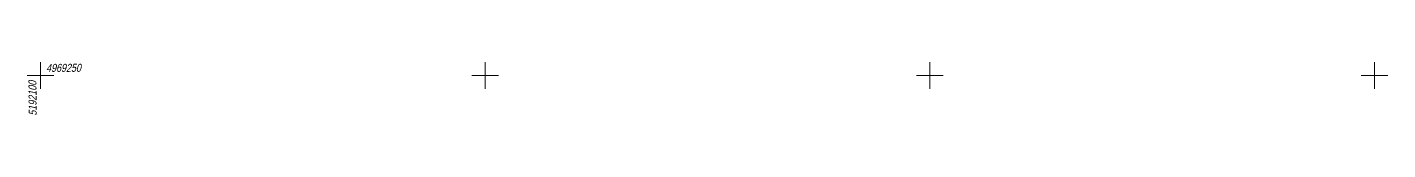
# Model space of a CAD drawing. Header units: metres. Extents: x 5191936 to 10384803, y 4968796 to 9938221.
# Drawn here: x 5192098.5 to 5192251.5, y 4969245.6 to 4969251.5 of the extents above; entities that cross this region are included whole.
import ezdxf

# ---------------------------------------------------------------- set-up
doc = ezdxf.new("R2010")
doc.units = ezdxf.units.M
doc.layers.add('Grid', color=7, linetype='Continuous', lineweight=18)
doc.layers.add('Otm', color=7, linetype='Continuous', lineweight=18)
doc.styles.get("Standard").update_dxf_attribs({"font": 'arial.ttf', "width": 0.8, "oblique": 13, "height": 0.9})

# ---------------------------------------------------------------- blocks, each defined once
blk = doc.blocks.new('GRID')
at = {"layer": 'Grid', "color": 104}
blk.add_line((-1.5, 0), (1.5, 0), dxfattribs=at)
for points in [[(0, 0), (0, 1.5)], [(0, 0), (0, -1.5)]]:
    blk.add_lwpolyline(points, dxfattribs=at)

msp = doc.modelspace()

# ---------------------------------------------------------------- block references
at = {"layer": 'Grid', "color": 7, "linetype": 'Continuous'}
for p in [(5192100, 4969250), (5192150, 4969250), (5192200, 4969250), (5192250, 4969250)]:
    msp.add_blockref('GRID', p, dxfattribs=at)

# ---------------------------------------------------------------- texts
at = {"layer": 'Otm', "oblique": 13, "width": 0.8}
for s, rotation, p in [('4969250', 0.1396, (5192100.63, 4969250.4)), ('5192100', 90.5395, (5192099.57, 4969245.49, 295.81))]:
    msp.add_text(s, height=0.9, rotation=rotation, dxfattribs=at).set_placement(p)

doc.saveas('drawing.dxf')
